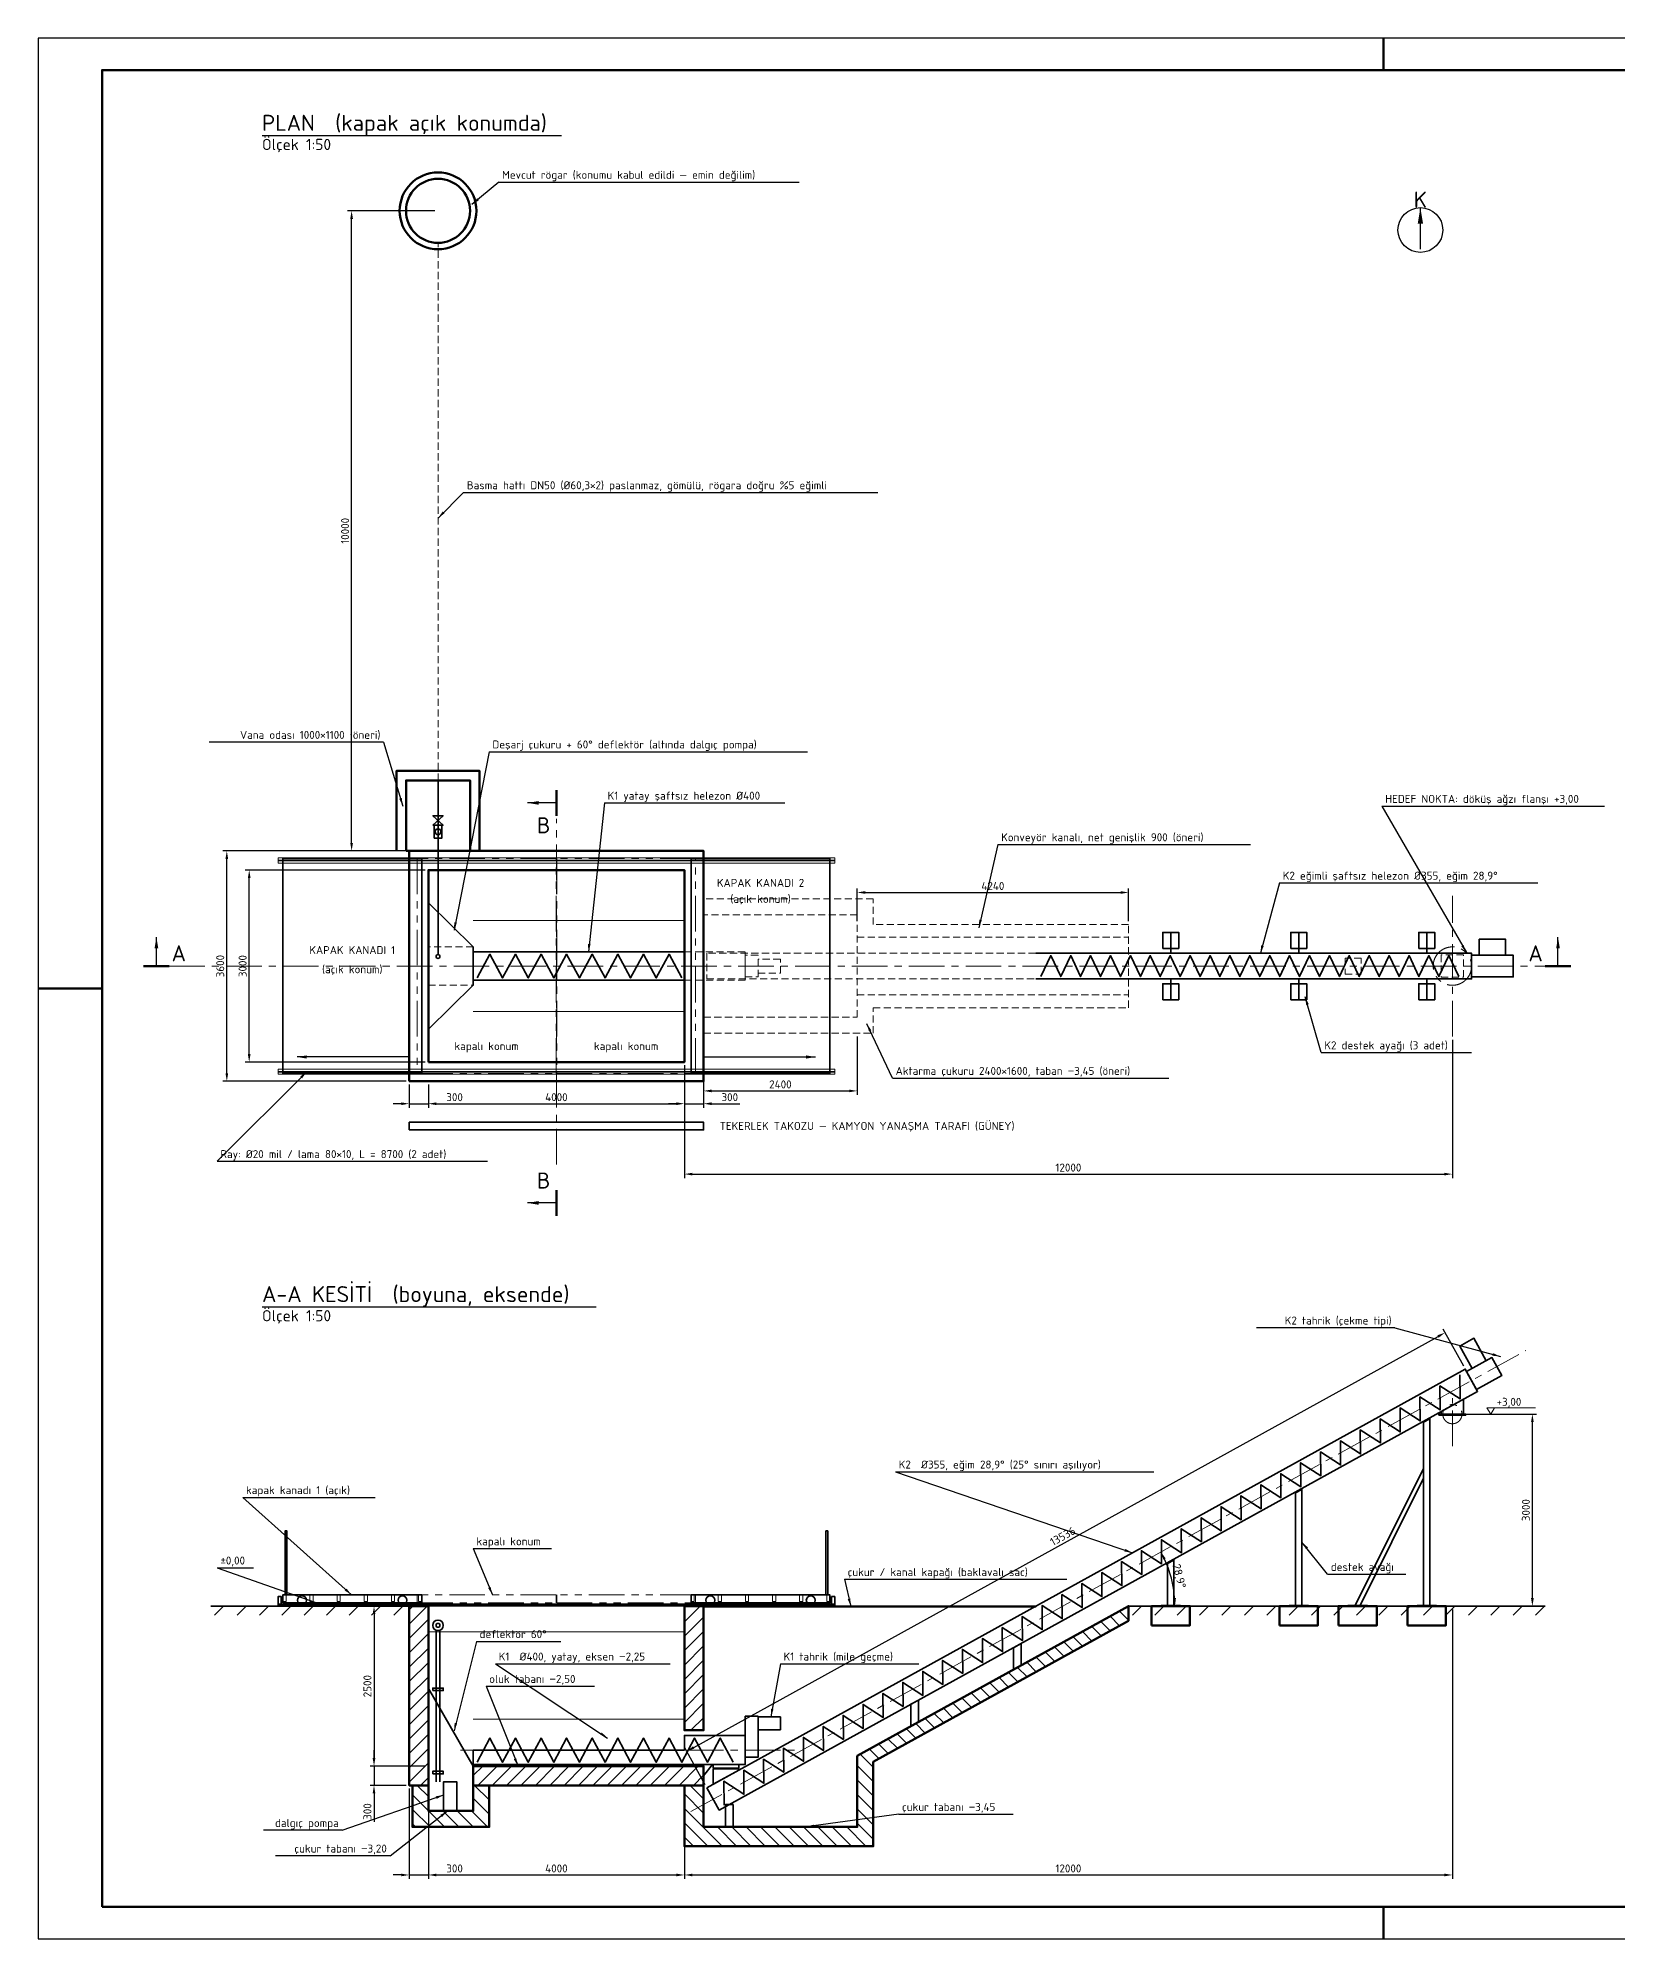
# Model space of a CAD drawing. Header units: millimetres. Extents: x 0 to 120410, y -42000 to 5469.
# Drawn here: x 0 to 24688, y -42000 to -12300 of the extents above; entities that cross this region are included whole.
import ezdxf
from ezdxf.enums import TextEntityAlignment as Align

# ---------------------------------------------------------------- set-up
doc = ezdxf.new("R2010")
doc.units = ezdxf.units.MM
for name, pattern in [('CENTER', [50.8, 31.75, -6.35, 6.35, -6.35]), ('HIDDEN', [9.525, 6.35, -3.175]), ('PHANTOM', [63.5, 31.75, -6.35, 6.35, -6.35, 6.35, -6.35])]:
    doc.linetypes.add(name, pattern=pattern)
for name, color, linetype, lineweight in [('CL-ANTET', 7, 'Continuous', 70), ('CL-ANTET-INCE', 7, 'Continuous', 25), ('CL-BETON', 7, 'Continuous', 50), ('CL-BETON-EK', 30, 'Continuous', 50), ('CL-BETON-EK-G', 30, 'HIDDEN', 18), ('CL-BORU', 3, 'Continuous', 35), ('CL-BORU-G', 3, 'HIDDEN', 18), ('CL-CELIK', 4, 'Continuous', 35), ('CL-EKSEN', 1, 'CENTER', 18), ('CL-GIZLI', 9, 'HIDDEN', 18), ('CL-HAYALET', 9, 'PHANTOM', 18), ('CL-INCE', 7, 'Continuous', 18), ('CL-KAPAK', 6, 'Continuous', 35), ('CL-KONVEYOR', 5, 'Continuous', 35), ('CL-OLCU', 2, 'Continuous', 18), ('CL-TARAMA', 8, 'Continuous', 18), ('CL-YAZI', 7, 'Continuous', 25), ('CL-ZEMIN', 8, 'Continuous', 35)]:
    doc.layers.add(name, color=color, linetype=linetype, lineweight=lineweight)
doc.styles.add('CL-ISO', font='isocpeur.ttf')
doc.dimstyles.new('CL-S50', dxfattribs={"dimscale": 50, "dimtxt": 2.5, "dimasz": 2.5, "dimexe": 1.25, "dimexo": 1, "dimgap": 0.8, "dimtad": 1, "dimdec": 0, "dimtxsty": 'CL-ISO', "dimcen": 2.5, "dimadec": 1, "dimazin": 0, "dimtfac": 1, "dimtmove": 0, "dimatfit": 3, "dimfxl": 1, "dimarcsym": 0})

# ---------------------------------------------------------------- blocks, each defined once
blk = doc.blocks.new('*D272')
at = {"layer": 'CL-OLCU', "color": 0, "lineweight": -2, "transparency": 16777216}
for p, q in [((5800, -28650), (5800, -29012)), ((6100, -28650), (6100, -29012)), ((5675, -28950), (5550, -28950)), ((5800, -28950), (6100, -28950)), ((6225, -28950), (6668, -28950))]:
    blk.add_line(p, q, dxfattribs=at)
at = {"layer": 'CL-OLCU', "color": 0, "transparency": 16777216}
for points in [[(5675, -28929), (5675, -28971), (5800, -28950)], [(6225, -28929), (6225, -28971), (6100, -28950)]]:
    blk.add_solid(points, dxfattribs=at)
at = {"layer": 'Defpoints', "color": 0, "transparency": 16777216}
for p in [(5800, -28600), (6100, -28600), (6100, -28950)]:
    blk.add_point(p, dxfattribs=at)
at = {"layer": 'CL-OLCU', "color": 0, "transparency": 16777216, "insert": (6509, -28848), "char_height": 125, "attachment_point": 5, "style": 'CL-ISO'}
blk.add_mtext('300', dxfattribs=at)
blk = doc.blocks.new('*D273')
at = {"layer": 'CL-OLCU', "color": 0, "lineweight": -2, "transparency": 16777216}
for p, q in [((6100, -28650), (6100, -29012)), ((10100, -28650), (10100, -29012)), ((6225, -28950), (9975, -28950))]:
    blk.add_line(p, q, dxfattribs=at)
at = {"layer": 'CL-OLCU', "color": 0, "transparency": 16777216}
for points in [[(6225, -28929), (6225, -28971), (6100, -28950)], [(9975, -28929), (9975, -28971), (10100, -28950)]]:
    blk.add_solid(points, dxfattribs=at)
at = {"layer": 'Defpoints', "color": 0, "transparency": 16777216}
for p in [(6100, -28600), (10100, -28600), (10100, -28950)]:
    blk.add_point(p, dxfattribs=at)
at = {"layer": 'CL-OLCU', "color": 0, "transparency": 16777216, "insert": (8100, -28848), "char_height": 125, "attachment_point": 5, "style": 'CL-ISO'}
blk.add_mtext('4000', dxfattribs=at)
blk = doc.blocks.new('*D274')
at = {"layer": 'CL-OLCU', "color": 0, "lineweight": -2, "transparency": 16777216}
for p, q in [((10100, -28650), (10100, -29012)), ((10400, -28650), (10400, -29012)), ((9975, -28950), (9850, -28950)), ((10100, -28950), (10400, -28950)), ((10525, -28950), (10968, -28950))]:
    blk.add_line(p, q, dxfattribs=at)
at = {"layer": 'CL-OLCU', "color": 0, "transparency": 16777216}
for points in [[(9975, -28929), (9975, -28971), (10100, -28950)], [(10525, -28929), (10525, -28971), (10400, -28950)]]:
    blk.add_solid(points, dxfattribs=at)
at = {"layer": 'Defpoints', "color": 0, "transparency": 16777216}
for p in [(10100, -28600), (10400, -28600), (10400, -28950)]:
    blk.add_point(p, dxfattribs=at)
at = {"layer": 'CL-OLCU', "color": 0, "transparency": 16777216, "insert": (10809, -28848), "char_height": 125, "attachment_point": 5, "style": 'CL-ISO'}
blk.add_mtext('300', dxfattribs=at)
blk = doc.blocks.new('*D275')
at = {"layer": 'CL-OLCU', "color": 0, "lineweight": -2, "transparency": 16777216}
for p, q in [((22100, -27950), (22100, -30112)), ((10100, -28350), (10100, -30112)), ((10225, -30050), (21975, -30050))]:
    blk.add_line(p, q, dxfattribs=at)
at = {"layer": 'CL-OLCU', "color": 0, "transparency": 16777216}
for points in [[(10225, -30029), (10225, -30071), (10100, -30050)], [(21975, -30029), (21975, -30071), (22100, -30050)]]:
    blk.add_solid(points, dxfattribs=at)
at = {"layer": 'Defpoints', "color": 0, "transparency": 16777216}
for p in [(22100, -27900), (10100, -28300), (22100, -30050)]:
    blk.add_point(p, dxfattribs=at)
at = {"layer": 'CL-OLCU', "color": 0, "transparency": 16777216, "insert": (16100, -29948), "char_height": 125, "attachment_point": 5, "style": 'CL-ISO'}
blk.add_mtext('12000', dxfattribs=at)
blk = doc.blocks.new('*D276')
at = {"layer": 'CL-OLCU', "color": 0, "lineweight": -2, "transparency": 16777216}
for p, q in [((6050, -25300), (3238, -25300)), ((3300, -28175), (3300, -25425)), ((6050, -28300), (3238, -28300))]:
    blk.add_line(p, q, dxfattribs=at)
at = {"layer": 'CL-OLCU', "color": 0, "transparency": 16777216}
for points in [[(3279, -25425), (3321, -25425), (3300, -25300)], [(3279, -28175), (3321, -28175), (3300, -28300)]]:
    blk.add_solid(points, dxfattribs=at)
at = {"layer": 'Defpoints', "color": 0, "transparency": 16777216}
for p in [(3300, -25300), (6100, -25300), (6100, -28300)]:
    blk.add_point(p, dxfattribs=at)
at = {"layer": 'CL-OLCU', "color": 0, "transparency": 16777216, "insert": (3197, -26800), "char_height": 125, "attachment_point": 5, "rotation": 90, "style": 'CL-ISO'}
blk.add_mtext('3000', dxfattribs=at)
blk = doc.blocks.new('*D277')
at = {"layer": 'CL-OLCU', "color": 0, "lineweight": -2, "transparency": 16777216}
for p, q in [((5750, -25000), (2888, -25000)), ((2950, -28475), (2950, -25125)), ((5750, -28600), (2888, -28600))]:
    blk.add_line(p, q, dxfattribs=at)
at = {"layer": 'CL-OLCU', "color": 0, "transparency": 16777216}
for points in [[(2929, -25125), (2971, -25125), (2950, -25000)], [(2929, -28475), (2971, -28475), (2950, -28600)]]:
    blk.add_solid(points, dxfattribs=at)
at = {"layer": 'Defpoints', "color": 0, "transparency": 16777216}
for p in [(2950, -25000), (5800, -25000), (5800, -28600)]:
    blk.add_point(p, dxfattribs=at)
at = {"layer": 'CL-OLCU', "color": 0, "transparency": 16777216, "insert": (2847, -26800), "char_height": 125, "attachment_point": 5, "rotation": 90, "style": 'CL-ISO'}
blk.add_mtext('3600', dxfattribs=at)
blk = doc.blocks.new('*D278')
at = {"layer": 'CL-OLCU', "color": 0, "lineweight": -2, "transparency": 16777216}
for p, q in [((6200, -15000), (4838, -15000)), ((4900, -24875), (4900, -15125)), ((6200, -25000), (4838, -25000))]:
    blk.add_line(p, q, dxfattribs=at)
at = {"layer": 'CL-OLCU', "color": 0, "transparency": 16777216}
for points in [[(4879, -15125), (4921, -15125), (4900, -15000)], [(4879, -24875), (4921, -24875), (4900, -25000)]]:
    blk.add_solid(points, dxfattribs=at)
at = {"layer": 'Defpoints', "color": 0, "transparency": 16777216}
for p in [(4900, -15000), (6250, -15000), (6250, -25000)]:
    blk.add_point(p, dxfattribs=at)
at = {"layer": 'CL-OLCU', "color": 0, "transparency": 16777216, "insert": (4798, -20000), "char_height": 125, "attachment_point": 5, "rotation": 90, "style": 'CL-ISO'}
blk.add_mtext('10000', dxfattribs=at)
blk = doc.blocks.new('*D279')
at = {"layer": 'CL-OLCU', "color": 0, "lineweight": -2, "transparency": 16777216}
for p, q in [((10400, -27900), (10400, -28812)), ((12800, -27900), (12800, -28812)), ((10525, -28750), (12675, -28750))]:
    blk.add_line(p, q, dxfattribs=at)
at = {"layer": 'CL-OLCU', "color": 0, "transparency": 16777216}
for points in [[(10525, -28729), (10525, -28771), (10400, -28750)], [(12675, -28729), (12675, -28771), (12800, -28750)]]:
    blk.add_solid(points, dxfattribs=at)
at = {"layer": 'Defpoints', "color": 0, "transparency": 16777216}
for p in [(10400, -27850), (12800, -27850), (12800, -28750)]:
    blk.add_point(p, dxfattribs=at)
at = {"layer": 'CL-OLCU', "color": 0, "transparency": 16777216, "insert": (11600, -28648), "char_height": 125, "attachment_point": 5, "style": 'CL-ISO'}
blk.add_mtext('2400', dxfattribs=at)
blk = doc.blocks.new('*D280')
at = {"layer": 'CL-OLCU', "color": 0, "lineweight": -2, "transparency": 16777216}
for p, q in [((12800, -26100), (12800, -25588)), ((12925, -25650), (16915, -25650)), ((17040, -26100), (17040, -25588))]:
    blk.add_line(p, q, dxfattribs=at)
at = {"layer": 'CL-OLCU', "color": 0, "transparency": 16777216}
for points in [[(12925, -25629), (12925, -25671), (12800, -25650)], [(16915, -25629), (16915, -25671), (17040, -25650)]]:
    blk.add_solid(points, dxfattribs=at)
at = {"layer": 'Defpoints', "color": 0, "transparency": 16777216}
for p in [(17040, -25650), (12800, -26150), (17040, -26150)]:
    blk.add_point(p, dxfattribs=at)
at = {"layer": 'CL-OLCU', "color": 0, "transparency": 16777216, "insert": (14920, -25548), "char_height": 125, "attachment_point": 5, "style": 'CL-ISO'}
blk.add_mtext('4240', dxfattribs=at)
blk = doc.blocks.new('*D281')
at = {"layer": 'CL-OLCU', "color": 0, "lineweight": -2, "transparency": 16777216}
for p, q in [((5800, -39650), (5800, -41062)), ((6100, -39650), (6100, -41062)), ((5675, -41000), (5550, -41000)), ((5800, -41000), (6100, -41000)), ((6225, -41000), (6668, -41000))]:
    blk.add_line(p, q, dxfattribs=at)
at = {"layer": 'CL-OLCU', "color": 0, "transparency": 16777216}
for points in [[(5675, -40979), (5675, -41021), (5800, -41000)], [(6225, -40979), (6225, -41021), (6100, -41000)]]:
    blk.add_solid(points, dxfattribs=at)
at = {"layer": 'Defpoints', "color": 0, "transparency": 16777216}
for p in [(5800, -39600), (6100, -39600), (6100, -41000)]:
    blk.add_point(p, dxfattribs=at)
at = {"layer": 'CL-OLCU', "color": 0, "transparency": 16777216, "insert": (6509, -40898), "char_height": 125, "attachment_point": 5, "style": 'CL-ISO'}
blk.add_mtext('300', dxfattribs=at)
blk = doc.blocks.new('*D282')
at = {"layer": 'CL-OLCU', "color": 0, "lineweight": -2, "transparency": 16777216}
for p, q in [((6100, -39650), (6100, -41062)), ((10100, -39650), (10100, -41062)), ((6225, -41000), (9975, -41000))]:
    blk.add_line(p, q, dxfattribs=at)
at = {"layer": 'CL-OLCU', "color": 0, "transparency": 16777216}
for points in [[(6225, -40979), (6225, -41021), (6100, -41000)], [(9975, -40979), (9975, -41021), (10100, -41000)]]:
    blk.add_solid(points, dxfattribs=at)
at = {"layer": 'Defpoints', "color": 0, "transparency": 16777216}
for p in [(6100, -39600), (10100, -39600), (10100, -41000)]:
    blk.add_point(p, dxfattribs=at)
at = {"layer": 'CL-OLCU', "color": 0, "transparency": 16777216, "insert": (8100, -40898), "char_height": 125, "attachment_point": 5, "style": 'CL-ISO'}
blk.add_mtext('4000', dxfattribs=at)
blk = doc.blocks.new('*D283')
at = {"layer": 'CL-OLCU', "color": 0, "lineweight": -2, "transparency": 16777216}
for p, q in [((22100, -36850), (22100, -41062)), ((10100, -39650), (10100, -41062)), ((10225, -41000), (21975, -41000))]:
    blk.add_line(p, q, dxfattribs=at)
at = {"layer": 'CL-OLCU', "color": 0, "transparency": 16777216}
for points in [[(10225, -40979), (10225, -41021), (10100, -41000)], [(21975, -40979), (21975, -41021), (22100, -41000)]]:
    blk.add_solid(points, dxfattribs=at)
at = {"layer": 'Defpoints', "color": 0, "transparency": 16777216}
for p in [(22100, -36800), (10100, -39600), (22100, -41000)]:
    blk.add_point(p, dxfattribs=at)
at = {"layer": 'CL-OLCU', "color": 0, "transparency": 16777216, "insert": (16100, -40898), "char_height": 125, "attachment_point": 5, "style": 'CL-ISO'}
blk.add_mtext('12000', dxfattribs=at)
blk = doc.blocks.new('*D284')
at = {"layer": 'CL-OLCU', "color": 0, "lineweight": -2, "transparency": 16777216}
for p, q in [((22150, -33800), (23413, -33800)), ((23350, -36675), (23350, -33925)), ((22150, -36800), (23413, -36800))]:
    blk.add_line(p, q, dxfattribs=at)
at = {"layer": 'CL-OLCU', "color": 0, "transparency": 16777216}
for points in [[(23329, -33925), (23371, -33925), (23350, -33800)], [(23329, -36675), (23371, -36675), (23350, -36800)]]:
    blk.add_solid(points, dxfattribs=at)
at = {"layer": 'Defpoints', "color": 0, "transparency": 16777216}
for p in [(22100, -33800), (23350, -33800), (22100, -36800)]:
    blk.add_point(p, dxfattribs=at)
at = {"layer": 'CL-OLCU', "color": 0, "transparency": 16777216, "insert": (23248, -35300), "char_height": 125, "attachment_point": 5, "rotation": 90, "style": 'CL-ISO'}
blk.add_mtext('3000', dxfattribs=at)
blk = doc.blocks.new('*D285')
at = {"layer": 'CL-OLCU', "color": 0, "lineweight": -2, "transparency": 16777216}
for p, q in [((6050, -36800), (5188, -36800)), ((5250, -36925), (5250, -39175)), ((6050, -39300), (5188, -39300))]:
    blk.add_line(p, q, dxfattribs=at)
at = {"layer": 'CL-OLCU', "color": 0, "transparency": 16777216}
for points in [[(5229, -36925), (5271, -36925), (5250, -36800)], [(5229, -39175), (5271, -39175), (5250, -39300)]]:
    blk.add_solid(points, dxfattribs=at)
at = {"layer": 'Defpoints', "color": 0, "transparency": 16777216}
for p in [(6100, -36800), (5250, -39300), (6100, -39300)]:
    blk.add_point(p, dxfattribs=at)
at = {"layer": 'CL-OLCU', "color": 0, "transparency": 16777216, "insert": (5147, -38050), "char_height": 125, "attachment_point": 5, "rotation": 90, "style": 'CL-ISO'}
blk.add_mtext('2500', dxfattribs=at)
blk = doc.blocks.new('*D286')
at = {"layer": 'CL-OLCU', "color": 0, "lineweight": -2, "transparency": 16777216}
for p, q in [((5250, -39175), (5250, -39050)), ((5750, -39300), (5188, -39300)), ((5250, -39300), (5250, -39600)), ((5750, -39600), (5188, -39600)), ((5250, -39725), (5250, -40168))]:
    blk.add_line(p, q, dxfattribs=at)
at = {"layer": 'CL-OLCU', "color": 0, "transparency": 16777216}
for points in [[(5229, -39175), (5271, -39175), (5250, -39300)], [(5229, -39725), (5271, -39725), (5250, -39600)]]:
    blk.add_solid(points, dxfattribs=at)
at = {"layer": 'Defpoints', "color": 0, "transparency": 16777216}
for p in [(5800, -39300), (5250, -39600), (5800, -39600)]:
    blk.add_point(p, dxfattribs=at)
at = {"layer": 'CL-OLCU', "color": 0, "transparency": 16777216, "insert": (5147, -40009), "char_height": 125, "attachment_point": 5, "rotation": 90, "style": 'CL-ISO'}
blk.add_mtext('300', dxfattribs=at)
blk = doc.blocks.new('*D287')
at = {"layer": 'CL-OLCU', "color": 0, "lineweight": -2, "transparency": 16777216}
blk.add_arc((16013, -36800), 1751, 4.0908, 24.8092, dxfattribs=at)
at = {"layer": 'CL-OLCU', "color": 0, "transparency": 16777216}
for points in [[(17584, -36075), (17621, -36056), (17546, -35954)], [(17781, -36674), (17739, -36676), (17764, -36800)]]:
    blk.add_solid(points, dxfattribs=at)
at = {"layer": 'Defpoints', "color": 0, "transparency": 16777216}
for p in [(17939, -35737), (17740, -36507), (16013, -36800), (16013, -36800), (18213, -36800)]:
    blk.add_point(p, dxfattribs=at)
at = {"layer": 'CL-OLCU', "color": 0, "transparency": 16777216, "insert": (17820, -36334), "char_height": 125, "attachment_point": 5, "rotation": 284.45, "style": 'CL-ISO'}
blk.add_mtext('28,9°', dxfattribs=at)
blk = doc.blocks.new('*D288')
at = {"layer": 'CL-OLCU', "color": 0, "lineweight": -2, "transparency": 16777216}
for p, q in [((10246, -39007), (21877, -32586)), ((22277, -33051), (21957, -32471)), ((10427, -39593), (10107, -39013))]:
    blk.add_line(p, q, dxfattribs=at)
at = {"layer": 'CL-OLCU', "color": 0, "transparency": 16777216}
for points in [[(21867, -32568), (21887, -32605), (21987, -32526)], [(10236, -38989), (10256, -39025), (10137, -39067)]]:
    blk.add_solid(points, dxfattribs=at)
at = {"layer": 'Defpoints', "color": 0, "transparency": 16777216}
for p in [(21987, -32526), (22301, -33095), (10451, -39636)]:
    blk.add_point(p, dxfattribs=at)
at = {"layer": 'CL-OLCU', "color": 0, "transparency": 16777216, "insert": (16012, -35707), "char_height": 125, "attachment_point": 5, "rotation": 28.9, "style": 'CL-ISO'}
blk.add_mtext('13536', dxfattribs=at)

msp = doc.modelspace()

# ---------------------------------------------------------------- hatches: boundary and pattern name
at = {"layer": 'CL-TARAMA'}
h = msp.add_hatch(dxfattribs=at)
h.set_pattern_fill('ANSI31', color=256, scale=50, style=0)
h.paths.add_polyline_path([(5800, -36800), (6100, -36800), (6100, -39600), (5800, -39600)])
h = msp.add_hatch(dxfattribs=at)
h.set_pattern_fill('ANSI31', color=256, scale=50, style=0)
h.paths.add_polyline_path([(10100, -36800), (10400, -36800), (10400, -38740), (10100, -38740)])
h = msp.add_hatch(dxfattribs=at)
h.set_pattern_fill('ANSI31', color=256, scale=50, angle=90, style=0)
h.paths.add_polyline_path([(10100, -39600), (10400, -39600), (10400, -40250), (12800, -40250), (12800, -39139.88), (17040, -36800), (17040, -37028), (13050, -39229.87), (13050, -40550), (10100, -40550)])
h = msp.add_hatch(dxfattribs=at)
h.set_pattern_fill('ANSI31', color=256, scale=50, style=0)
h.paths.add_polyline_path([(6800, -39300), (10400, -39300), (10400, -39600), (6800, -39600)])
h = msp.add_hatch(dxfattribs=at)
h.set_pattern_fill('ANSI31', color=256, scale=50, angle=90, style=0)
h.paths.add_polyline_path([(5850, -39600), (6100, -39600), (6100, -40000), (6800, -40000), (6800, -39600), (7050, -39600), (7050, -40250), (5850, -40250)])

# ---------------------------------------------------------------- linework, layer by layer
at = {"layer": 'CL-ANTET'}
for p, q in [((21025, -12300), (21025, -12800)), ((8100, -24050), (8100, -24450)), ((1650, -26800), (2050, -26800)), ((23950, -26800), (23550, -26800)), ((0, -27150), (1000, -27150)), ((8100, -30700), (8100, -30300)), ((21025, -42000), (21025, -41500))]:
    msp.add_line(p, q, dxfattribs=at)
msp.add_lwpolyline([(1000, -41500), (41550, -41500), (41550, -12800), (1000, -12800)], close=True, dxfattribs=at)
at = {"layer": 'CL-ANTET-INCE'}
msp.add_lwpolyline([(0, -42000), (42050, -42000), (42050, -12300), (0, -12300)], close=True, dxfattribs=at)
at = {"layer": 'CL-BETON'}
for points in [[(5800, -28600), (10400, -28600), (10400, -25000), (5800, -25000)], [(6100, -28300), (10100, -28300), (10100, -25300), (6100, -25300)], [(5800, -36800), (6100, -36800), (6100, -39600), (5800, -39600)], [(10100, -36800), (10400, -36800), (10400, -38740), (10100, -38740)], [(6800, -39300), (10400, -39300), (10400, -39600), (6800, -39600)]]:
    msp.add_lwpolyline(points, close=True, dxfattribs=at)
for radius in [600, 500]:
    msp.add_circle((6250, -15000), radius, dxfattribs=at)
at = {"layer": 'CL-BETON-EK'}
msp.add_lwpolyline([(5600, -25000), (5600, -23750), (6900, -23750), (6900, -25000)], dxfattribs=at)
for points in [[(5750, -25000), (6750, -25000), (6750, -23900), (5750, -23900)], [(10100, -39600), (10400, -39600), (10400, -40250), (12800, -40250), (12800, -39139.88), (17040, -36800), (17040, -37028), (13050, -39229.87), (13050, -40550), (10100, -40550)], [(17400, -37100), (18000, -37100), (18000, -36800), (17400, -36800)], [(19400, -37100), (20000, -37100), (20000, -36800), (19400, -36800)], [(20320, -37100), (20920, -37100), (20920, -36800), (20320, -36800)], [(21400, -37100), (22000, -37100), (22000, -36800), (21400, -36800)], [(5850, -39600), (6100, -39600), (6100, -40000), (6800, -40000), (6800, -39600), (7050, -39600), (7050, -40250), (5850, -40250)]]:
    msp.add_lwpolyline(points, close=True, dxfattribs=at)
at = {"layer": 'CL-BETON-EK-G', "ltscale": 17.5}
for p, q in [((12800, -26350), (17040, -26350)), ((12800, -27250), (17040, -27250))]:
    msp.add_line(p, q, dxfattribs=at)
msp.add_lwpolyline([(10400, -27850), (13050, -27850), (13050, -27450), (17040, -27450), (17040, -26150), (13050, -26150), (13050, -25750), (10400, -25750)], dxfattribs=at)
for points in [[(10400, -27600), (12800, -27600), (12800, -26000), (10400, -26000)], [(6100, -27100), (6800, -27100), (6800, -26500), (6100, -26500)]]:
    msp.add_lwpolyline(points, close=True, dxfattribs=at)
at = {"layer": 'CL-BORU'}
for p, q in [((6250, -26620), (6250, -23900)), ((6220, -39545), (6220, -37176)), ((6280, -39545), (6280, -37176))]:
    msp.add_line(p, q, dxfattribs=at)
for points in [[(6170, -24600), (6330, -24450), (6170, -24450), (6330, -24600)], [(6190, -24800), (6310, -24800), (6310, -24600), (6190, -24600)], [(6167, -38120), (6333, -38120), (6333, -38080), (6167, -38080)], [(6167, -39420), (6333, -39420), (6333, -39380), (6167, -39380)], [(6335, -40000), (6545, -40000), (6545, -39545), (6335, -39545)]]:
    msp.add_lwpolyline(points, close=True, dxfattribs=at)
for centre, radius in [((6250, -24700), 45), ((6250, -26650), 30), ((6250, -37100), 82), ((6250, -37100), 30)]:
    msp.add_circle(centre, radius, dxfattribs=at)
at = {"layer": 'CL-BORU-G', "ltscale": 17.5}
msp.add_line((6250, -23900), (6250, -15500), dxfattribs=at)
at = {"layer": 'CL-CELIK'}
for p, q in [((17700, -26275), (17700, -26600)), ((19700, -26275), (19700, -26600)), ((21700, -26275), (21700, -26600)), ((17700, -27325), (17700, -27000)), ((19700, -27325), (19700, -27000)), ((21700, -27325), (21700, -27000)), ((6100, -38088), (6800, -39300))]:
    msp.add_line(p, q, dxfattribs=at)
for points in [[(6100, -27787), (6800, -27100), (6800, -26500), (6100, -25813)], [(17575, -26525), (17825, -26525), (17825, -26275), (17575, -26275)], [(19575, -26525), (19825, -26525), (19825, -26275), (19575, -26275)], [(21575, -26525), (21825, -26525), (21825, -26275), (21575, -26275)], [(17575, -27325), (17825, -27325), (17825, -27075), (17575, -27075)], [(19575, -27325), (19825, -27325), (19825, -27075), (19575, -27075)], [(21575, -27325), (21825, -27325), (21825, -27075), (21575, -27075)], [(5800, -29360), (10400, -29360), (10400, -29240), (5800, -29240)], [(21650, -36788), (21650, -33926.72), (21750, -33871.52), (21750, -36788)], [(19650, -36788), (19650, -35030.78), (19750, -34975.58), (19750, -36788)], [(17650, -36788), (17650, -36134.84), (17750, -36079.64), (17750, -36788)], [(10400, -36812), (15589.19, -36812), (15589.19, -36800), (10400, -36800)], [(17550, -36800), (17850, -36800), (17850, -36788), (17550, -36788)], [(19550, -36800), (19850, -36800), (19850, -36788), (19550, -36788)], [(20470, -36800), (20770, -36800), (20770, -36788), (20470, -36788)], [(21550, -36800), (21850, -36800), (21850, -36788), (21550, -36788)], [(15240, -37792.92), (15240, -37450.23), (15360, -37383.99), (15360, -37726.68)], [(13640, -38676.17), (13640, -38333.48), (13760, -38267.24), (13760, -38609.93)], [(10400, -39272), (10540, -39272), (10400, -39450)], [(10740, -40250), (10860, -40250), (10860, -39901.25), (10740, -39901.25)]]:
    msp.add_lwpolyline(points, close=True, dxfattribs=at)
msp.add_lwpolyline([(21650, -34650), (20580, -36788), (20660, -36788), (21650, -34800)], dxfattribs=at)
at = {"layer": 'CL-EKSEN', "ltscale": 17.5}
for p, q in [((8100, -29900), (8100, -24500)), ((22100, -27900), (22100, -25700)), ((2050, -26800), (23550, -26800)), ((10200, -40009.15), (23250, -32805.17)), ((22100, -34300), (22100, -33550)), ((6600, -39050), (11900, -39050))]:
    msp.add_line(p, q, dxfattribs=at)
for centre, radius in [((22100, -26800), 300), ((22100, -33800), 150)]:
    msp.add_circle(centre, radius, dxfattribs=at)
at = {"layer": 'CL-GIZLI', "ltscale": 17.5}
for points in [[(10100, -26578), (11050, -26578), (11050, -27022), (10100, -27022)], [(15589.19, -26600), (10451, -26600), (10451, -27000), (15589.19, -27000)]]:
    msp.add_lwpolyline(points, dxfattribs=at)
for points in [[(11050, -26970), (11250, -26970), (11250, -26630), (11050, -26630)], [(11250, -26910), (11600, -26910), (11600, -26690), (11250, -26690)], [(20425, -26925), (20675, -26925), (20675, -26675), (20425, -26675)], [(21925, -26975), (22275, -26975), (22275, -26625), (21925, -26625)]]:
    msp.add_lwpolyline(points, close=True, dxfattribs=at)
at = {"layer": 'CL-HAYALET', "ltscale": 17.5}
for points in [[(5925, -28480), (8095, -28480), (8095, -25120), (5925, -25120)], [(8105, -28480), (10275, -28480), (10275, -25120), (8105, -25120)], [(5925, -36748), (8095, -36748), (8095, -36624), (5925, -36624)], [(8105, -36748), (10275, -36748), (10275, -36624), (8105, -36624)]]:
    msp.add_lwpolyline(points, close=True, dxfattribs=at)
at = {"layer": 'CL-INCE'}
for p, q in [((6800, -26090), (10100, -26090)), ((6800, -27510), (10100, -27510)), ((3750, -36800), (12450, -36800)), ((6100, -37200), (10100, -37200)), ((6800, -38567.5), (10100, -38567.5))]:
    msp.add_line(p, q, dxfattribs=at)
for points in [[(3750, -25190), (12450, -25190), (12450, -25110), (3750, -25110)], [(3750, -28490), (12450, -28490), (12450, -28410), (3750, -28410)], [(3825, -36728), (3875, -36728), (3875, -36628), (3825, -36628)], [(4249, -36728), (4299, -36728), (4299, -36628), (4249, -36628)], [(4673, -36728), (4723, -36728), (4723, -36628), (4673, -36628)], [(5097, -36728), (5147, -36728), (5147, -36628), (5097, -36628)], [(5521, -36728), (5571, -36728), (5571, -36628), (5521, -36628)], [(5945, -36728), (5995, -36728), (5995, -36628), (5945, -36628)], [(10205, -36728), (10255, -36728), (10255, -36628), (10205, -36628)], [(10629, -36728), (10679, -36728), (10679, -36628), (10629, -36628)], [(11053, -36728), (11103, -36728), (11103, -36628), (11053, -36628)], [(11477, -36728), (11527, -36728), (11527, -36628), (11477, -36628)], [(11901, -36728), (11951, -36728), (11951, -36628), (11901, -36628)], [(12325, -36728), (12375, -36728), (12375, -36628), (12325, -36628)]]:
    msp.add_lwpolyline(points, close=True, dxfattribs=at)
at = {"layer": 'CL-KAPAK'}
for p, q in [((3750, -25150), (12450, -25150)), ((3750, -28450), (12450, -28450))]:
    msp.add_line(p, q, dxfattribs=at)
for points in [[(3825, -28480), (5995, -28480), (5995, -25120), (3825, -25120)], [(10205, -28480), (12375, -28480), (12375, -25120), (10205, -25120)], [(3860, -36624), (3890, -36624), (3890, -35624), (3860, -35624)], [(12310, -36624), (12340, -36624), (12340, -35624), (12310, -35624)], [(3750, -36770), (3800, -36770), (3800, -36650), (3750, -36650)], [(3750, -36790), (12450, -36790), (12450, -36770), (3750, -36770)], [(3825, -36748), (5995, -36748), (5995, -36624), (3825, -36624)], [(10205, -36748), (12375, -36748), (12375, -36624), (10205, -36624)], [(12400, -36770), (12450, -36770), (12450, -36650), (12400, -36650)]]:
    msp.add_lwpolyline(points, close=True, dxfattribs=at)
for centre in [(4125, -36708), (5695, -36708), (10505, -36708), (12075, -36708)]:
    msp.add_circle(centre, 70, dxfattribs=at)
at = {"layer": 'CL-KONVEYOR'}
for points in [[(22520, -26630), (22930, -26630), (22930, -26380), (22520, -26380)], [(22400, -26970), (23050, -26970), (23050, -26630), (22400, -26630)], [(22322.67, -33134.32), (22716.63, -32916.84), (22871.28, -33196.99), (22477.33, -33414.47)], [(10450.93, -39636.47), (22300.93, -33094.92), (22494.48, -33445.54), (10644.48, -39987.1)], [(21890, -33815), (22310, -33815), (22310, -33800), (21890, -33800)], [(21925, -33759.92), (22275, -33566.7), (22275, -33800), (21925, -33800)], [(11050, -39160), (11250, -39160), (11250, -38520), (11050, -38520)], [(11250, -38730), (11600, -38730), (11600, -38530), (11250, -38530)], [(6800, -39050), (6800, -39272), (11050, -39272), (11050, -38820), (10100, -38820), (10100, -39050)], [(10550, -39332), (10950, -39332), (10950, -39272), (10550, -39272)], [(10550, -39340), (10950, -39340), (10950, -39360.97), (10550, -39581.78)]]:
    msp.add_lwpolyline(points, close=True, dxfattribs=at)
for points in [[(10100, -26578), (6800, -26578), (6800, -27022), (10100, -27022)], [(6860, -26985), (7060, -26615), (7260, -26985), (7460, -26615), (7660, -26985), (7860, -26615), (8060, -26985), (8260, -26615), (8460, -26985), (8660, -26615), (8860, -26985), (9060, -26615), (9260, -26985), (9460, -26615), (9660, -26985), (9860, -26615), (10060, -26985)], [(15589.19, -26600), (22400, -26600), (22400, -27000), (15589.19, -27000)], [(15669.19, -26965), (15824.69, -26635), (15980.19, -26965), (16135.69, -26635), (16291.19, -26965), (16446.69, -26635), (16602.19, -26965), (16757.69, -26635), (16913.19, -26965), (17068.69, -26635), (17224.19, -26965), (17379.69, -26635), (17535.19, -26965), (17690.69, -26635), (17846.19, -26965), (18001.69, -26635), (18157.19, -26965), (18312.69, -26635), (18468.19, -26965), (18623.69, -26635), (18779.19, -26965), (18934.69, -26635), (19090.19, -26965), (19245.69, -26635), (19401.19, -26965), (19556.69, -26635), (19712.19, -26965), (19867.69, -26635), (20023.19, -26965), (20178.69, -26635), (20334.19, -26965), (20489.69, -26635), (20645.19, -26965), (20800.69, -26635), (20956.19, -26965), (21111.69, -26635), (21267.19, -26965), (21422.69, -26635), (21578.19, -26965), (21733.69, -26635), (21889.19, -26965), (22044.69, -26635), (22200.19, -26965)], [(22410.22, -33085.99), (22216.91, -32735.8), (22435.77, -32614.98), (22629.09, -32965.17)], [(10719.74, -39910.71), (10715.65, -39536.03), (11030.53, -39739.15), (11026.44, -39364.46), (11341.32, -39567.58), (11337.23, -39192.9), (11652.11, -39396.02), (11648.02, -39021.33), (11962.9, -39224.45), (11958.81, -38849.76), (12273.69, -39052.89), (12269.6, -38678.2), (12584.48, -38881.32), (12580.39, -38506.63), (12895.27, -38709.75), (12891.18, -38335.07), (13206.06, -38538.19), (13201.97, -38163.5), (13516.85, -38366.62), (13512.76, -37991.94), (13827.64, -38195.06), (13823.55, -37820.37), (14138.43, -38023.49), (14134.34, -37648.81), (14449.22, -37851.93), (14445.13, -37477.24), (14760.01, -37680.36), (14755.92, -37305.68), (15070.8, -37508.8), (15066.71, -37134.11), (15381.59, -37337.23), (15377.5, -36962.55), (15692.38, -37165.67), (15688.29, -36790.98), (16003.17, -36994.1), (15999.08, -36619.42), (16313.96, -36822.54), (16309.87, -36447.85), (16624.75, -36650.97), (16620.66, -36276.29), (16935.54, -36479.41), (16931.45, -36104.72), (17246.33, -36307.84), (17242.24, -35933.16), (17557.12, -36136.28), (17553.03, -35761.59), (17867.91, -35964.71), (17863.82, -35590.02), (18178.7, -35793.15), (18174.61, -35418.46), (18489.49, -35621.58), (18485.4, -35246.89), (18800.28, -35450.02), (18796.19, -35075.33), (19111.07, -35278.45), (19106.98, -34903.76), (19421.86, -35106.88), (19417.77, -34732.2), (19732.65, -34935.32), (19728.56, -34560.63), (20043.44, -34763.75), (20039.35, -34389.07), (20354.23, -34592.19), (20350.14, -34217.5), (20665.02, -34420.62), (20660.93, -34045.94), (20975.81, -34249.06), (20971.72, -33874.37), (21286.6, -34077.49), (21282.51, -33702.81), (21597.39, -33905.93), (21593.3, -33531.24), (21908.18, -33734.36), (21904.09, -33359.68), (22218.97, -33562.8), (22214.88, -33188.11)], [(6860, -39240), (7060, -38860), (7260, -39240), (7460, -38860), (7660, -39240), (7860, -38860), (8060, -39240), (8260, -38860), (8460, -39240), (8660, -38860), (8860, -39240), (9060, -38860), (9260, -39240), (9460, -38860), (9660, -39240), (9860, -38860), (10060, -39240), (10260, -38860), (10460, -39240), (10660, -38860), (10860, -39240)]]:
    msp.add_lwpolyline(points, dxfattribs=at)
at = {"layer": 'CL-OLCU'}
for p, q in [((22310, -33800), (22850, -33800)), ((22640, -33700), (23400, -33700))]:
    msp.add_line(p, q, dxfattribs=at)
msp.add_lwpolyline([(22700, -33800), (22640, -33700), (22760, -33700)], close=True, dxfattribs=at)
at = {"layer": 'CL-TARAMA'}
for p, q in [((2900, -36800), (2760, -36940)), ((3250, -36800), (3110, -36940)), ((3600, -36800), (3460, -36940)), ((3950, -36800), (3810, -36940)), ((4300, -36800), (4160, -36940)), ((4650, -36800), (4510, -36940)), ((5000, -36800), (4860, -36940)), ((5350, -36800), (5210, -36940)), ((5700, -36800), (5560, -36940)), ((17240, -36800), (17100, -36940)), ((17590, -36800), (17450, -36940)), ((17940, -36800), (17800, -36940)), ((18290, -36800), (18150, -36940)), ((18640, -36800), (18500, -36940)), ((18990, -36800), (18850, -36940)), ((19340, -36800), (19200, -36940)), ((19690, -36800), (19550, -36940)), ((20040, -36800), (19900, -36940)), ((20390, -36800), (20250, -36940)), ((20740, -36800), (20600, -36940)), ((21090, -36800), (20950, -36940)), ((21440, -36800), (21300, -36940)), ((21790, -36800), (21650, -36940)), ((22140, -36800), (22000, -36940)), ((22490, -36800), (22350, -36940)), ((22840, -36800), (22700, -36940)), ((23190, -36800), (23050, -36940)), ((23540, -36800), (23400, -36940))]:
    msp.add_line(p, q, dxfattribs=at)
at = {"layer": 'CL-YAZI'}
for p, q in [((3500, -13825), (8180, -13825)), ((7200, -14550), (6780, -14900)), ((7200, -14550), (11893.75, -14550)), ((21600, -15600), (21600, -14950)), ((6650, -19400), (6250, -19800)), ((6650, -19400), (13125, -19400)), ((5400, -23300), (2675, -23300)), ((5400, -23300), (5700, -24300)), ((7050, -23450), (6500, -26240)), ((7050, -23450), (12025, -23450)), ((8100, -24250), (7650, -24250)), ((8850, -24250), (8600, -26578)), ((8850, -24250), (11668.75, -24250)), ((21000, -24300), (22320, -26590)), ((21000, -24300), (24475, -24300)), ((15000, -24900), (14700, -26200)), ((15000, -24900), (18943.75, -24900)), ((19400, -25500), (19100, -26600)), ((19400, -25500), (23437.5, -25500)), ((1850, -26800), (1850, -26350)), ((23750, -26800), (23750, -26350)), ((20050, -28150), (19800, -27280)), ((13350, -28550), (12950, -27700)), ((20050, -28150), (22400, -28150)), ((2800, -29850), (4200, -28450)), ((5800, -28220), (4050, -28220)), ((10400, -28220), (12150, -28220)), ((13350, -28550), (17668.75, -28550)), ((2800, -29850), (7025, -29850)), ((8100, -30500), (7650, -30500)), ((3500, -32125), (8720, -32125)), ((21200, -32450), (19037.5, -32450)), ((21200, -32450), (22850, -32900)), ((13400, -34700), (17100, -35965.99)), ((13400, -34700), (17437.5, -34700)), ((3200, -35100), (4900, -36624)), ((3200, -35100), (5268.75, -35100)), ((6800, -35900), (7100, -36624)), ((6800, -35900), (8025, -35900)), ((20150, -36300), (19750, -35800)), ((2800, -36200), (4500, -36800)), ((2800, -36200), (3368.75, -36200)), ((12600, -36380), (12700, -36806)), ((12600, -36380), (16075, -36380)), ((20150, -36300), (21375, -36300)), ((6850, -37350), (6500, -38750)), ((6850, -37350), (8168.75, -37350)), ((7150, -37700), (8900, -38860)), ((7150, -37700), (9875, -37700)), ((11600, -37700), (11450, -38530)), ((11600, -37700), (13762.5, -37700)), ((7000, -38050), (7500, -39300)), ((7000, -38050), (8693.75, -38050)), ((4750, -40300), (6340, -39750)), ((5500, -40700), (6400, -40000)), ((13450, -40050), (12000, -40250)), ((13450, -40050), (15237.5, -40050)), ((4750, -40300), (3525, -40300)), ((5500, -40700), (3712.5, -40700))]:
    msp.add_line(p, q, dxfattribs=at)
msp.add_circle((21600, -15300), 350, dxfattribs=at)
for points in [[(6780, -14900), (6889.36, -14835.98), (6862.69, -14803.97)], [(21600, -14950), (21558.33, -15200), (21641.67, -15200)], [(6250, -19800), (6353.12, -19726.34), (6323.66, -19696.88)], [(5700, -24300), (5684.04, -24174.29), (5644.13, -24186.26)], [(7650, -24250), (7825, -24279.17), (7825, -24220.83)], [(6500, -26240), (6544.62, -26121.39), (6503.74, -26113.33)], [(14700, -26200), (14748.41, -26082.89), (14707.81, -26073.52)], [(1850, -26350), (1820.83, -26525), (1879.17, -26525)], [(23750, -26350), (23720.83, -26525), (23779.17, -26525)], [(8600, -26578), (8634.06, -26455.94), (8592.63, -26451.49)], [(19100, -26600), (19152.99, -26484.89), (19112.79, -26473.92)], [(22320, -26590), (22275.63, -26471.3), (22239.53, -26492.11)], [(19800, -27280), (19814.5, -27405.89), (19854.55, -27394.38)], [(12950, -27700), (12984.37, -27821.97), (13022.08, -27804.23)], [(4050, -28220), (4200, -28245), (4200, -28195)], [(12150, -28220), (12000, -28195), (12000, -28245)], [(4200, -28450), (4096.88, -28523.66), (4126.34, -28553.12)], [(7650, -30500), (7825, -30529.17), (7825, -30470.83)], [(22850, -32900), (22734.89, -32847.01), (22723.92, -32887.21)], [(17100, -35965.99), (16988.48, -35905.81), (16974.99, -35945.23)], [(19750, -35800), (19811.82, -35910.62), (19844.35, -35884.59)], [(4900, -36624), (4820.83, -36525.05), (4793.02, -36556.07)], [(7100, -36624), (7071.4, -36500.55), (7032.9, -36516.5)], [(4500, -36800), (4389.06, -36738.75), (4375.19, -36778.04)], [(12700, -36806), (12691.72, -36679.55), (12651.15, -36689.07)], [(11450, -38530), (11492.73, -38410.7), (11451.73, -38403.29)], [(6500, -38750), (6550.53, -38633.79), (6510.11, -38623.68)], [(8900, -38860), (8807.32, -38773.57), (8784.3, -38808.3)], [(7500, -39300), (7472.92, -39176.2), (7434.23, -39191.68)], [(6340, -39750), (6215.06, -39771.17), (6228.68, -39810.55)], [(6400, -40000), (6288.54, -40060.3), (6314.12, -40093.19)], [(12000, -40250), (12126.67, -40253.56), (12120.98, -40212.28)]]:
    msp.add_solid(points, dxfattribs=at)
at = {"layer": 'CL-ZEMIN'}
for p, q in [((2700, -36800), (5800, -36800)), ((17040, -36800), (23550, -36800))]:
    msp.add_line(p, q, dxfattribs=at)

# ---------------------------------------------------------------- texts
at = {"layer": 'CL-OLCU', "style": 'CL-ISO'}
msp.add_text('+3,00', height=125, dxfattribs=at).set_placement((22790, -33670))
at = {"layer": 'CL-YAZI', "style": 'CL-ISO'}
for s, height, p in [('PLAN  (kapak açık konumda)', 250, (3500, -13750)), ('Ölçek 1:50', 175, (3500, -14050)), ('Mevcut rögar (konumu kabul edildi — emin değilim)', 125, (7250, -14500)), ('Basma hattı DN50 (Ø60,3×2) paslanmaz, gömülü, rögara doğru %5 eğimli', 125, (6700, -19350)), ('Deşarj çukuru + 60° deflektör (altında dalgıç pompa)', 125, (7100, -23400)), ('K1 yatay şaftsız helezon Ø400', 125, (8900, -24200)), ('HEDEF NOKTA: döküş ağzı flanşı +3,00', 125, (21050, -24250)), ('Konveyör kanalı, net genişlik 900 (öneri)', 125, (15050, -24850)), ('K2 eğimli şaftsız helezon Ø355, eğim 28,9°', 125, (19450, -25450)), ('K2 destek ayağı (3 adet)', 125, (20100, -28100)), ('Aktarma çukuru 2400×1600, taban −3,45 (öneri)', 125, (13400, -28500)), ('TEKERLEK TAKOZU — KAMYON YANAŞMA TARAFI (GÜNEY)', 125, (10650, -29360)), ('Ray: Ø20 mil / lama 80×10, L = 8700 (2 adet)', 125, (2850, -29800)), ('A-A KESİTİ  (boyuna, eksende)', 250, (3500, -32050)), ('Ölçek 1:50', 175, (3500, -32350)), ('K2  Ø355, eğim 28,9° (25° sınırı aşılıyor)', 125, (13450, -34650)), ('kapak kanadı 1 (açık)', 125, (3250, -35050)), ('kapalı konum', 125, (6850, -35850)), ('±0,00', 125, (2850, -36150)), ('çukur / kanal kapağı (baklavalı sac)', 125, (12650, -36330)), ('destek ayağı', 125, (20200, -36250)), ('deflektör 60°', 125, (6900, -37300)), ('K1  Ø400, yatay, eksen −2,25', 125, (7200, -37650)), ('K1 tahrik (mile geçme)', 125, (11650, -37650)), ('oluk tabanı −2,50', 125, (7050, -38000)), ('çukur tabanı −3,45', 125, (13500, -40000))]:
    msp.add_text(s, height=height, dxfattribs=at).set_placement(p)
for s, height, p in [('K', 250, (21600, -14825)), ('B', 250, (7900, -24600)), ('KAPAK KANADI 2', 125, (11290, -25500)), ('(açık konum)', 125, (11290, -25750)), ('A', 250, (2200, -26600)), ('KAPAK KANADI 1', 125, (4910, -26550)), ('A', 250, (23400, -26600)), ('(açık konum)', 125, (4910, -26850)), ('kapalı konum', 125, (7010, -28050)), ('kapalı konum', 125, (9190, -28050)), ('B', 250, (7900, -30150))]:
    msp.add_text(s, height=height, dxfattribs=at).set_placement(p, align=Align.MIDDLE_CENTER)
for s, p in [('Vana odası 1000×1100 (öneri)', (5350, -23250)), ('K2 tahrik (çekme tipi)', (21150, -32400)), ('dalgıç pompa', (4700, -40250)), ('çukur tabanı −3,20', (5450, -40650))]:
    msp.add_text(s, height=125, dxfattribs=at).set_placement(p, align=Align.RIGHT)

# ---------------------------------------------------------------- dimensions: what is measured, and where the dimension line sits
at = {"layer": 'CL-OLCU'}
for base, p1, p2, picture, middle in [((4900, -15000), (6250, -25000), (6250, -15000), '*D278', (4797.5, -20000)), ((2950, -25000), (5800, -28600), (5800, -25000), '*D277', (2847.5, -26800)), ((3300, -25300), (6100, -28300), (6100, -25300), '*D276', (3197.5, -26800)), ((23350, -33800), (22100, -36800), (22100, -33800), '*D284', (23247.5, -35300)), ((5250, -39300), (6100, -36800), (6100, -39300), '*D285', (5147.5, -38050)), ((5250, -39600), (5800, -39300), (5800, -39600), '*D286', (5147.5, -40008.75))]:
    dim = msp.add_linear_dim(base=base, p1=p1, p2=p2, angle=90, dimstyle='CL-S50', dxfattribs=at)
    dim.commit()
    dim.dimension.update_dxf_attribs({"geometry": picture, "text_midpoint": middle})
for base, p1, p2, picture, middle in [((17040, -25650), (12800, -26150), (17040, -26150), '*D280', (14920, -25547.5)), ((22100, -30050), (10100, -28300), (22100, -27900), '*D275', (16100, -29947.5)), ((12800, -28750), (10400, -27850), (12800, -27850), '*D279', (11600, -28647.5)), ((6100, -28950), (5800, -28600), (6100, -28600), '*D272', (6508.75, -28847.5)), ((10100, -28950), (6100, -28600), (10100, -28600), '*D273', (8100, -28847.5)), ((10400, -28950), (10100, -28600), (10400, -28600), '*D274', (10808.75, -28847.5)), ((22100, -41000), (10100, -39600), (22100, -36800), '*D283', (16100, -40897.5)), ((6100, -41000), (5800, -39600), (6100, -39600), '*D281', (6508.75, -40897.5)), ((10100, -41000), (6100, -39600), (10100, -39600), '*D282', (8100, -40897.5))]:
    dim = msp.add_linear_dim(base=base, p1=p1, p2=p2, dimstyle='CL-S50', dxfattribs=at)
    dim.commit()
    dim.dimension.update_dxf_attribs({"geometry": picture, "text_midpoint": middle})
dim = msp.add_aligned_dim(p1=(10450.93, -39636.47), p2=(22300.93, -33094.92), distance=650, dimstyle='CL-S50', dxfattribs=at)
dim.commit()
dim.dimension.update_dxf_attribs({"geometry": '*D288', "text_midpoint": (16012.26, -35706.91)})
dim = msp.add_angular_dim_2l(base=(17739.79, -36506.96), line1=((16013.37, -36800), (18213.37, -36800)), line2=((16013.37, -36800), (17939.39, -35736.78)), dimstyle='CL-S50', dxfattribs=at)
dim.commit()
dim.dimension.update_dxf_attribs({"geometry": '*D287', "text_midpoint": (17820.45, -36334.34)})

doc.saveas('drawing.dxf')
